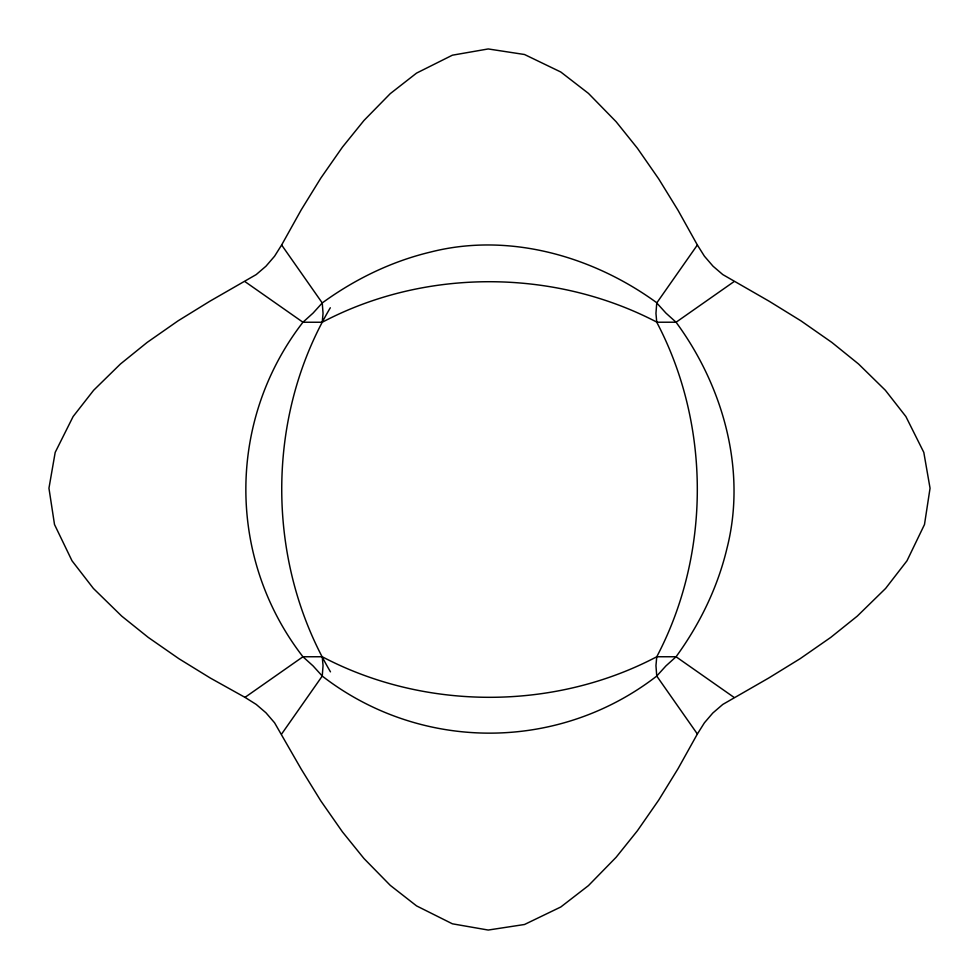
<?xml version="1.0" encoding="UTF-8"?>
<svg xmlns="http://www.w3.org/2000/svg" width="979" height="979" viewBox="0 0 979 979"><rect width="100%" height="100%" fill="white"/><g stroke="black" fill="none" stroke-linecap="round" stroke-linejoin="round"><path stroke-width="1.47" d="M697.366 244.995L704.427 256.217L713.03 266.202L722.796 274.585L769.139 301.226L800.932 320.843L831.844 342.417L858.534 363.98L885.359 390.266L905.893 416.552L923.809 452.384L930.05 488.215L924.494 524.511L906.982 560.808L885.603 588.452L857.298 616.109L830.755 637.402L800.112 658.696L768.686 678.043L722.783 704.427L712.798 713.03L704.415 722.796L697.366 734.005L678.043 768.686L658.696 800.112L637.402 830.755L616.109 857.298L588.452 885.603L560.808 906.982L524.511 924.494L488.215 930.05L452.384 923.809L416.552 905.893L390.266 885.359L363.98 858.534L342.417 831.844L320.843 800.932L301.226 769.139L274.573 722.783L265.97 712.798L256.204 704.415L244.995 697.366L210.314 678.043L178.888 658.696L148.245 637.402L121.702 616.109L93.397 588.452L72.018 560.808L54.506 524.511L48.95 488.215L55.191 452.384L73.107 416.552L93.641 390.266L120.466 363.98L147.156 342.417L178.068 320.843L209.861 301.226L256.204 274.585L265.97 266.202L274.573 256.217L281.634 244.995L301.226 209.861L320.843 178.068L342.417 147.156L363.98 120.466L390.266 93.641L416.552 73.107L452.384 55.191L488.215 48.95L524.511 54.506L560.808 72.018L588.452 93.397L616.109 121.702L637.402 148.245L658.696 178.888L678.043 210.314L697.366 244.995L656.75 302.952L655.954 313.366L656.75 322.226L676.048 322.213C723.102 386.167 746.891 470.336 726.92 548.546C717.607 587.62 699.655 624.369 676.048 656.774M656.75 656.774C710.827 554.065 710.827 424.935 656.75 322.226M330.315 307.761C265.223 417.531 265.823 562.007 330.474 671.851M281.634 734.005L322.25 676.048M302.952 322.226C226.822 420.603 226.822 558.397 302.952 656.774M302.952 322.238L313.084 313.072L322.25 302.964L323.046 313.366L322.238 322.25L302.952 322.238L244.995 281.634M676.048 656.762L665.916 665.928L656.75 676.036L655.954 665.634L656.762 656.75L676.048 656.762L734.005 697.366M676.048 322.25L734.005 281.634M302.952 656.762L313.084 665.928L322.25 676.036L323.046 665.634L322.238 656.75L302.952 656.762L244.995 697.366M322.226 302.952C354.631 279.345 391.38 261.393 430.454 252.08C508.725 232.035 592.748 256.07 656.897 302.841M656.774 676.048C558.397 752.178 420.603 752.178 322.226 676.048M322.226 322.25C425.021 268.001 553.955 268.442 656.897 322.164M656.774 656.75C554.065 710.827 424.935 710.827 322.226 656.75M676.048 322.213L665.916 313.072L656.762 302.964M656.75 676.048L697.366 734.005M322.25 302.952L281.634 244.995"/></g></svg>
